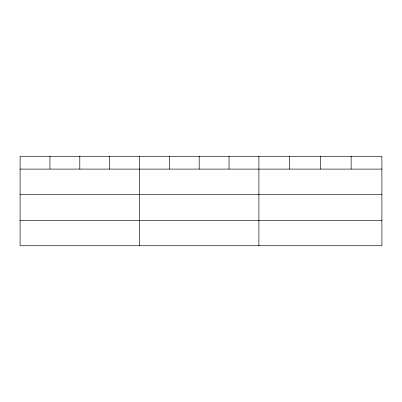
<?xml version="1.0" encoding="UTF-8"?>
<svg xmlns="http://www.w3.org/2000/svg" width="402" height="402" viewBox="0 0 402 402"><rect width="100%" height="100%" fill="white"/><g stroke="black" fill="none" stroke-linecap="round" stroke-linejoin="round"><path stroke-width="0.6" d="M381.9 194.392L381.9 156.272L20.1 156.272L20.1 245.728L381.9 245.728L381.9 194.392L20.1 194.392M20.1 169.106L381.9 169.106M20.1 220.442L381.9 220.442M351.147 156.272L351.147 169.106M320.394 156.272L320.394 169.106M289.641 156.272L289.641 169.106M258.888 156.272L258.888 245.728M229.039 156.272L229.039 169.106M199.191 156.272L199.191 169.106M169.342 156.272L169.342 169.106M139.494 156.272L139.494 245.728M109.645 156.272L109.645 169.106M79.797 156.272L79.797 169.106M49.948 156.272L49.948 169.106"/></g></svg>
